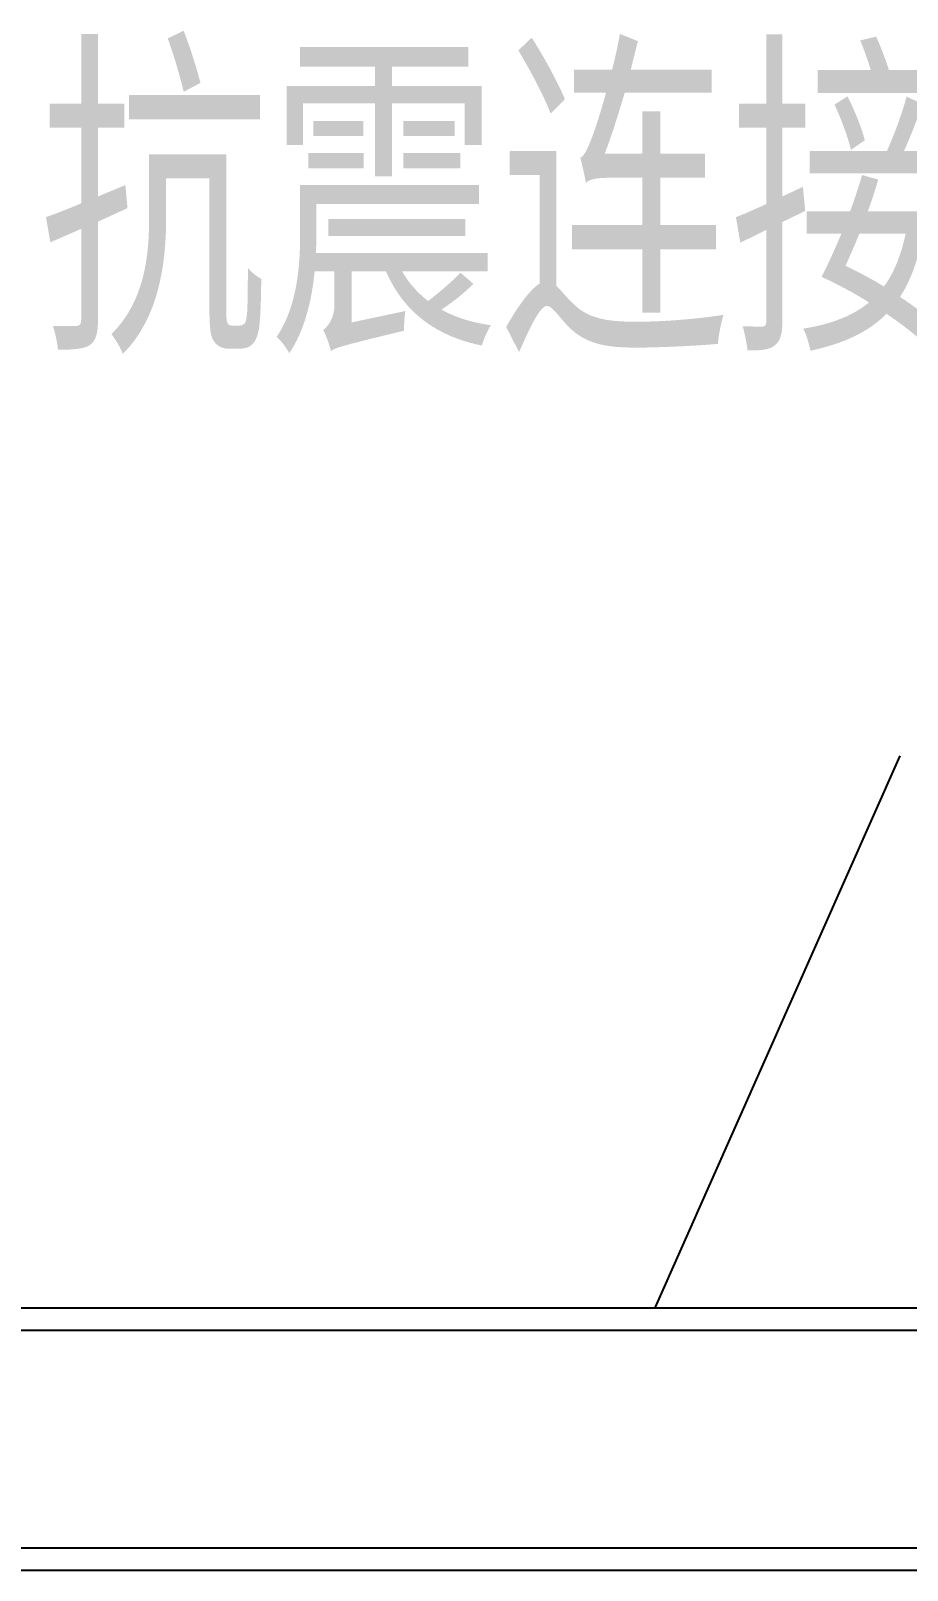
# Model space of a CAD drawing. Extents: x 27938 to 1507990, y 110129 to 923079.
# Drawn here: x 645289 to 646507, y 358394 to 360535 of the extents above; entities that cross this region are included whole.
import ezdxf

# ---------------------------------------------------------------- set-up
doc = ezdxf.new("R2010")
doc.units = 0
doc.header["$LTSCALE"] = 1000
doc.header["$MEASUREMENT"] = 0
doc.layers.add('W_DIM', color=4, linetype='Continuous')
doc.styles.get("Standard").update_dxf_attribs({"font": 'gbenor.shx', "bigfont": 'gbcbig.shx'})
doc.styles.add('wwp100', font='txt.shx', dxfattribs={"width": 0.7, "height": 400, "bigfont": 'hztxt.shx'})
doc.dimstyles.get("Standard").update_dxf_attribs({"dimtxt": 0.18, "dimasz": 0.18, "dimexe": 0.18, "dimexo": 0.0625, "dimgap": 0.09, "dimtad": 0, "dimtih": 1, "dimtoh": 1, "dimdec": 4, "dimzin": 0, "dimdsep": 46, "dimtxsty": 'Standard', "dimcen": 0.09, "dimadec": 0, "dimazin": 0, "dimtfac": 1, "dimtdec": 4, "dimtofl": 0, "dimtmove": 0, "dimatfit": 3, "dimfxl": 1, "dimtolj": 1, "dimtzin": 0, "dimarcsym": 0})

msp = doc.modelspace()

# ---------------------------------------------------------------- linework, layer by layer
at = {"linetype": 'Continuous'}
for p, q in [((644571.4, 358758.8), (647522.8, 358758.8)), ((644703.4, 358727.6), (647212.8, 358727.6)), ((644703.4, 358425.1), (647212.8, 358425.1)), ((644571.4, 358394), (647522.8, 358394))]:
    msp.add_line(p, q, dxfattribs=at)

# ---------------------------------------------------------------- texts
at = {"layer": 'W_DIM', "color": 7, "style": 'wwp100', "width": 0.8}
msp.add_text('抗震连接座B', height=400, dxfattribs=at).set_placement((645299.8, 360088.9))

# ---------------------------------------------------------------- leaders
at = {"layer": 'W_DIM', "color": 7}
msp.add_leader([(646156.7, 358758.8), (646497.2, 359526.7)], dimstyle='Standard', override={"dimgap": 20}, dxfattribs=at)

doc.saveas('drawing.dxf')
